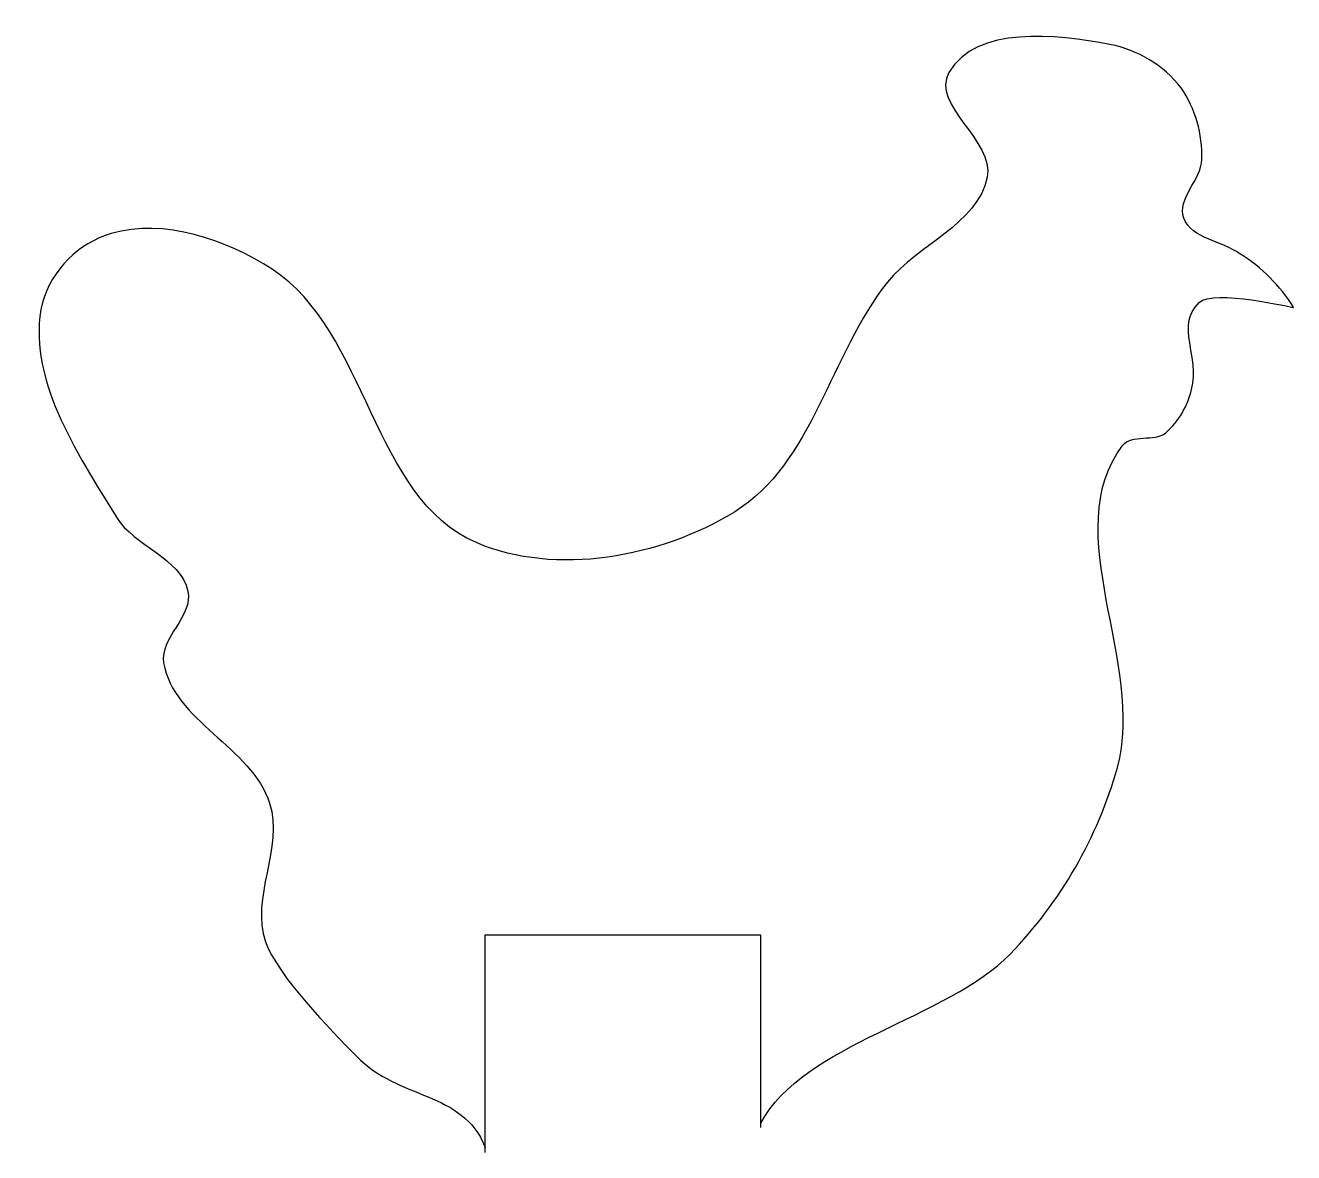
# Model space of a CAD drawing. Header units: millimetres. Extents: x -101 to 59, y -34 to 202.
# Drawn here: x 28.8 to 58.74, y -34.06 to -7.47 of the extents above; entities outside this region: 2.
import ezdxf

# ---------------------------------------------------------------- set-up
doc = ezdxf.new("R2010")
doc.units = ezdxf.units.MM
doc.layers.get('0').update_dxf_attribs({"lineweight": 25, "true_color": 0xffffff})

msp = doc.modelspace()

# ---------------------------------------------------------------- linework, layer by layer
at = {"color": 7, "true_color": 0x000000}
for p, q in [((-100, 201.764), (-100, 198.236)), ((-98.942, 201.058), (-101.058, 198.942))]:
    msp.add_line(p, q, dxfattribs=at)
at = {"color": 54, "true_color": 0x808000}
for p, q in [((34.569, -25.819), (34.569, -25.819)), ((39.655, -34.06), (39.655, -28.924)), ((39.655, -28.924), (46.156, -28.924)), ((46.156, -28.924), (46.156, -33.47))]:
    msp.add_line(p, q, dxfattribs=at)
for centre, radius, start, end in [((53.856, -10.712), 2.844, 38.4287, 79.0439), ((53.788, -10.513), 2.78, 357.5474, 34.3435), ((31.524, -14.699), 2.42, 106.6171, 163.3829), ((55.458, -16.139), 3.846, 31.5429, 58.4571), ((54.407, -15.617), 1.968, 311.9579, 347.1113), ((44.548, -22.133), 10.425, 315.9962, 344.1765)]:
    msp.add_arc(centre, radius, start, end, dxfattribs=at)
for points in [[(54.397, -7.92), (53.134, -7.682), (51.242, -7.47), (50.6, -8.583)], [(50.6, -8.583), (50.161, -9.343), (51.682, -10.195), (51.504, -11.054)], [(56.144, -12.018), (55.972, -11.567), (56.562, -11.115), (56.566, -10.632)], [(51.504, -11.054), (51.273, -12.167), (49.863, -12.637), (49.153, -13.525)], [(34.629, -13.224), (33.54, -12.52), (32.077, -12.017), (30.832, -12.38)], [(57.47, -12.862), (57.037, -12.538), (56.337, -12.524), (56.144, -12.018)], [(39.45, -19.672), (36.984, -18.614), (36.883, -14.68), (34.629, -13.224)], [(49.153, -13.525), (47.797, -15.223), (47.389, -17.812), (45.537, -18.949)], [(56.506, -14.007), (56.837, -13.685), (58.736, -14.128), (58.736, -14.128)], [(29.205, -14.007), (28.804, -15.747), (30.019, -17.548), (30.953, -19.07)], [(56.325, -16.056), (56.546, -15.283), (55.93, -14.568), (56.506, -14.007)], [(54.698, -17.382), (54.913, -17.099), (55.442, -17.3), (55.722, -17.081)], [(54.577, -24.976), (55.25, -22.535), (53.165, -19.397), (54.698, -17.382)], [(30.953, -19.07), (31.376, -19.76), (32.463, -20.027), (32.64, -20.817)], [(45.537, -18.949), (43.796, -20.018), (41.328, -20.478), (39.45, -19.672)], [(32.64, -20.817), (32.77, -21.397), (31.973, -21.918), (32.068, -22.505)], [(32.068, -22.505), (32.288, -23.871), (34.149, -24.501), (34.569, -25.819)], [(34.569, -25.819), (34.899, -26.857), (34.106, -28.06), (34.472, -29.085)], [(34.472, -29.085), (34.767, -29.908), (36.009, -31.159), (36.618, -31.786)], [(46.16, -33.365), (47.157, -31.483), (50.566, -30.906), (52.046, -29.375)], [(36.618, -31.786), (37.628, -32.826), (39.109, -32.589), (39.657, -33.931)]]:
    msp.add_open_spline(points, degree=3, dxfattribs=at)

doc.saveas('drawing.dxf')
